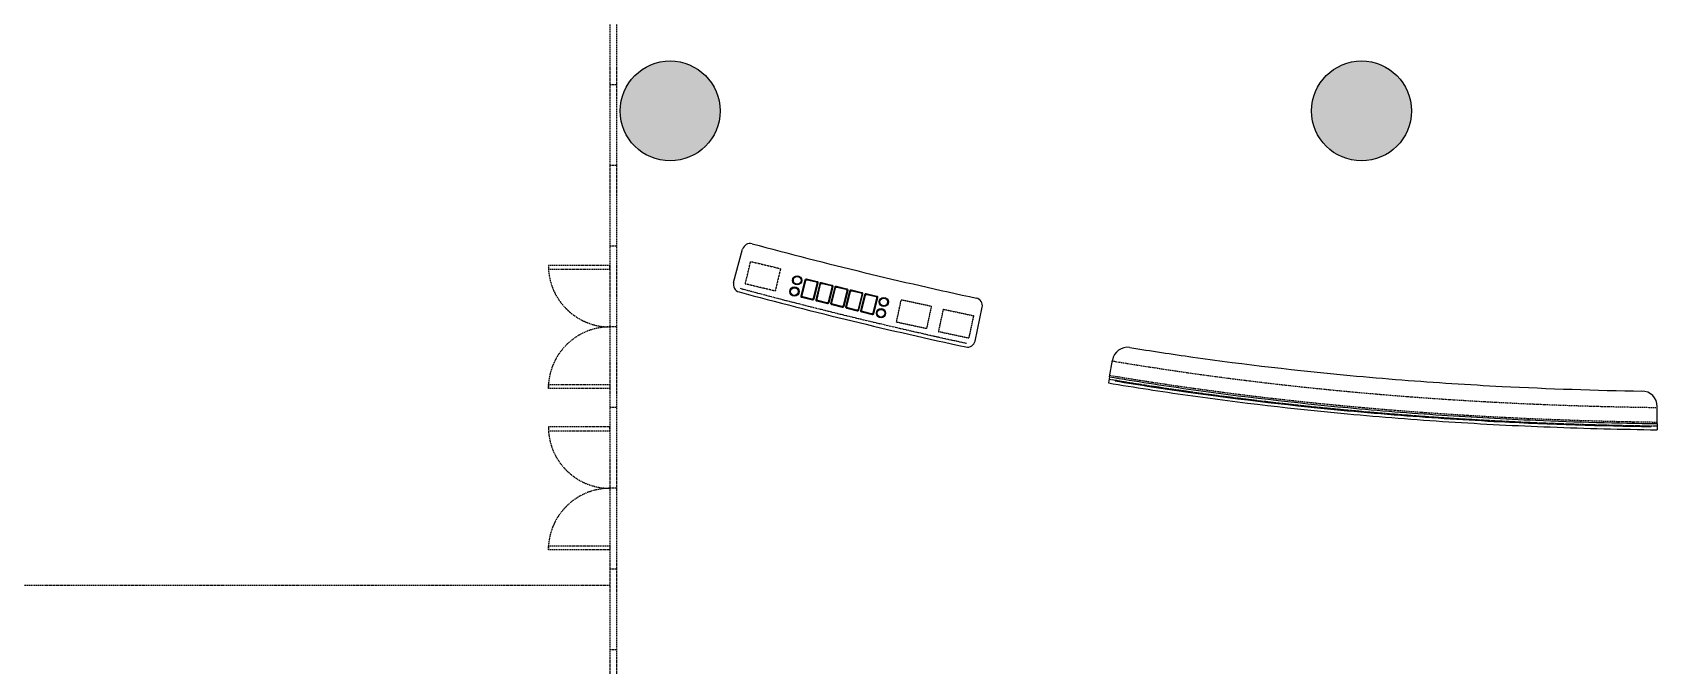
# Model space of a CAD drawing. Header units: millimetres. Extents: x -203861 to 22103, y -44552 to 100121.
# Drawn here: x -110300 to -89147, y 17585 to 25820 of the extents above; entities that cross this region are included whole.
import ezdxf

# ---------------------------------------------------------------- set-up
doc = ezdxf.new("R2010")
doc.units = ezdxf.units.MM
for name, pattern in [('s2097a$0$CENTER', [2, 1.25, -0.25, 0.25, -0.25]), ('s2097a$0$HIDDEN', [0.375, 0.25, -0.125]), ('s2097a$0$HIDDEN2', [4.7625, 3.175, -1.5875])]:
    doc.linetypes.add(name, pattern=pattern)
for name, color, linetype in [('s2097a$0$Hatch', 8, 'Continuous'), ('s2097a$0$LP - Built-in Furn (Low) DN', 2, 'Continuous'), ('s2097a$0$LP - Built-in Furn (Low) UP', 3, 'Continuous'), ('s2097a$0$LP - Screen Partition', 3, 'Continuous'), ('s2097a$0$Structure', 2, 'Continuous')]:
    doc.layers.add(name, color=color, linetype=linetype)

# ---------------------------------------------------------------- blocks, each defined once
blk = doc.blocks.new('s2097a')
at = {"layer": 's2097a$0$Hatch'}
h = blk.add_hatch(color=256, dxfattribs=at)
edge = h.paths.add_edge_path()
edge.add_arc((-101999.9, 24800.1), 650, 0, 360)
h = blk.add_hatch(color=256, dxfattribs=at)
edge = h.paths.add_edge_path()
edge.add_arc((-92999.9, 24800.1), 650, 0, 180)
edge.add_arc((-92999.9, 24800.1), 650, 180, 360)
at = {"layer": 's2097a$0$LP - Built-in Furn (Low) DN', "color": 1}
for points in [[(-101173.7, 22567.7), (-101056, 23002)], [(-98031, 21805.9), (-97936.7, 22246)]]:
    blk.add_lwpolyline(points, dxfattribs=at)
at = {"layer": 's2097a$0$LP - Built-in Furn (Low) DN', "color": 9, "linetype": 's2097a$0$HIDDEN'}
for points in [[(-100951.9, 22841.2), (-100562.8, 22748.5), (-100632.3, 22456.7), (-101021.4, 22549.3)], [(-98990.9, 22344.4), (-98599.7, 22260.6), (-98662.5, 21967.3), (-99053.7, 22051)], [(-98441.7, 22219.9), (-98050.6, 22136.2), (-98113.4, 21842.8), (-98504.5, 21926.5)]]:
    blk.add_lwpolyline(points, close=True, dxfattribs=at)
at = {"layer": 's2097a$0$LP - Built-in Furn (Low) DN', "color": 8}
for points in [[(-100223.9, 22615.1), (-100087.9, 22581.8, -0.4142136), (-100076.9, 22563.6), (-100129.3, 22349.9, -0.4142136), (-100147.4, 22338.9), (-100283.4, 22372.3, -0.4142136), (-100294.4, 22390.4), (-100242.1, 22604.1, -0.4142136)], [(-100216.6, 22603), (-100100, 22574.4, -0.4142136), (-100089, 22556.3), (-100136.6, 22362, -0.4142136), (-100154.8, 22351), (-100271.3, 22379.6, -0.4142136), (-100282.3, 22397.7), (-100234.7, 22592, -0.4142136)], [(-100029.7, 22567.5), (-99893.7, 22534.2, -0.4142136), (-99882.7, 22516), (-99935, 22302.4, -0.4142136), (-99953.2, 22291.4), (-100089.1, 22324.7, -0.4142136), (-100100.1, 22342.8), (-100047.8, 22556.5, -0.4142136)], [(-100022.3, 22555.4), (-99905.8, 22526.8, -0.4142136), (-99894.8, 22508.7), (-99942.4, 22314.5, -0.4142136), (-99960.5, 22303.5), (-100077.1, 22332, -0.4142136), (-100088.1, 22350.1), (-100040.5, 22544.4, -0.4142136)], [(-99835.4, 22519.9), (-99699.4, 22486.6, -0.4142136), (-99688.4, 22468.5), (-99740.8, 22254.8, -0.4142136), (-99758.9, 22243.8), (-99894.9, 22277.1, -0.4142136), (-99905.9, 22295.2), (-99853.5, 22508.9, -0.4142136)], [(-99828.1, 22507.8), (-99711.5, 22479.3, -0.4142136), (-99700.5, 22461.1), (-99748.1, 22266.9, -0.4142136), (-99766.2, 22255.9), (-99882.8, 22284.4, -0.4142136), (-99893.8, 22302.6), (-99846.2, 22496.8, -0.4142136)], [(-99641.1, 22472.3), (-99505.2, 22439, -0.4142136), (-99494.2, 22420.9), (-99546.5, 22207.2, -0.4142136), (-99564.7, 22196.2), (-99700.6, 22229.5, -0.4142136), (-99711.6, 22247.6), (-99659.3, 22461.3, -0.4142136)], [(-99633.8, 22460.2), (-99517.3, 22431.7, -0.4142136), (-99506.3, 22413.5), (-99553.8, 22219.3, -0.4142136), (-99572, 22208.3), (-99688.5, 22236.8, -0.4142136), (-99699.5, 22255), (-99652, 22449.2, -0.4142136)], [(-99446.9, 22424.7), (-99310.9, 22391.4, -0.4142136), (-99299.9, 22373.3), (-99352.3, 22159.6, -0.4142136), (-99370.4, 22148.6), (-99506.4, 22181.9, -0.4142136), (-99517.4, 22200), (-99465, 22413.7, -0.4142136)], [(-99439.6, 22412.6), (-99323, 22384.1, -0.4142136), (-99312, 22365.9), (-99359.6, 22171.7, -0.4142136), (-99377.7, 22160.7), (-99494.3, 22189.2, -0.4142136), (-99505.3, 22207.4), (-99457.7, 22401.6, -0.4142136)]]:
    blk.add_lwpolyline(points, format="xyb", close=True, dxfattribs=at)
at = {"layer": 's2097a$0$LP - Built-in Furn (Low) DN', "color": 8, "linetype": 's2097a$0$HIDDEN'}
for points in [[(-100225.1, 22610.2), (-100089.1, 22576.9, -0.4142136), (-100081.8, 22564.8), (-100134.1, 22351.1, -0.4142136), (-100146.2, 22343.8), (-100282.2, 22377.1, -0.4142136), (-100289.5, 22389.2), (-100237.2, 22602.9, -0.4142136)], [(-100030.9, 22562.6), (-99894.9, 22529.3, -0.4142136), (-99887.5, 22517.2), (-99939.9, 22303.5, -0.4142136), (-99952, 22296.2), (-100088, 22329.5, -0.4142136), (-100095.3, 22341.6), (-100042.9, 22555.3, -0.4142136)], [(-99836.6, 22515), (-99700.6, 22481.7, -0.4142136), (-99693.3, 22469.6), (-99745.6, 22256, -0.4142136), (-99757.7, 22248.6), (-99893.7, 22281.9, -0.4142136), (-99901, 22294), (-99848.7, 22507.7, -0.4142136)], [(-99642.3, 22467.5), (-99506.4, 22434.2, -0.4142136), (-99499, 22422.1), (-99551.4, 22208.4, -0.4142136), (-99563.5, 22201), (-99699.4, 22234.4, -0.4142136), (-99706.8, 22246.4), (-99654.4, 22460.1, -0.4142136)], [(-99448.1, 22419.9), (-99312.1, 22386.6, -0.4142136), (-99304.8, 22374.5), (-99357.1, 22160.8, -0.4142136), (-99369.2, 22153.5), (-99505.2, 22186.8, -0.4142136), (-99512.5, 22198.9), (-99460.2, 22412.5, -0.4142136)]]:
    blk.add_lwpolyline(points, format="xyb", close=True, dxfattribs=at)
at = {"layer": 's2097a$0$LP - Built-in Furn (Low) DN', "color": 8}
for centre, radius in [((-100345.9, 22595.5), 60), ((-100345.9, 22595.5), 50), ((-100381.6, 22449.8), 60), ((-100381.6, 22449.8), 50), ((-99254.4, 22168.7), 60), ((-99254.4, 22168.7), 50), ((-99218.7, 22314.4), 60), ((-99218.7, 22314.4), 50)]:
    blk.add_circle(centre, radius, dxfattribs=at)
at = {"layer": 's2097a$0$LP - Built-in Furn (Low) DN', "color": 8, "linetype": 's2097a$0$HIDDEN'}
for centre in [(-100345.9, 22595.5), (-100381.6, 22449.8), (-99254.4, 22168.7), (-99218.7, 22314.4)]:
    blk.add_circle(centre, 55, dxfattribs=at)
at = {"layer": 's2097a$0$LP - Built-in Furn (Low) DN', "color": 1}
for centre, radius, start, end in [((-100959.5, 22975.8), 100, 74.93443, 164.83876), ((-85407.8, 80750.8), 59731.5, 254.934434, 257.81684), ((-101077.2, 22541.5), 100, 164.83867, 254.93372), ((-85407.8, 80750.8), 60381.5, 254.933719, 257.817555), ((-98034.5, 22266.9), 100, 347.91269, 77.81684), ((-98128.7, 21826.9), 100, 257.81755, 347.9126)]:
    blk.add_arc(centre, radius, start, end, dxfattribs=at)
at = {"layer": 's2097a$0$LP - Built-in Furn (Low) DN', "color": 1, "linetype": 's2097a$0$CENTER', "ltscale": 20}
blk.add_arc((-85407.8, 80750.8), 60331.5, 254.933719, 257.817555, dxfattribs=at)
blk.add_open_spline([(-96287.3, 21311.1), (-95943.9, 21253.5), (-95599.8, 21200.4), (-94565.6, 21054.2), (-93873.7, 20974.1), (-92950.1, 20888.3), (-92719.6, 20868.7), (-92057.6, 20817.1), (-91625.9, 20789.5), (-90513.4, 20732.3), (-89832.2, 20711.1), (-89150.6, 20701.9)], degree=3, knots=[33265.8453747, 33265.8453747, 33265.8453747, 33265.8453747, 34308.6672594, 34308.6672594, 36394.3110288, 36394.3110288, 37087.5535749, 37087.5535749, 38383.9479529, 38383.9479529, 40426.1281995, 40426.1281995, 40426.1281995, 40426.1281995], dxfattribs=at)
at = {"layer": 's2097a$0$LP - Built-in Furn (Low) UP', "color": 1}
for points in [[(-96279.8, 21340.5), (-96243.4, 21557.7)], [(-89150.3, 20731.8), (-89151.2, 20955.8)]]:
    blk.add_lwpolyline(points, dxfattribs=at)
at = {"layer": 's2097a$0$LP - Built-in Furn (Low) UP'}
for points in [[(-96282.3, 21340.7), (-96295.6, 21261.8)], [(-89150.2, 20731.9), (-89151.3, 20651.9)]]:
    blk.add_lwpolyline(points, dxfattribs=at)
at = {"layer": 's2097a$0$LP - Built-in Furn (Low) UP', "color": 1}
for centre, start, end in [((-96046.1, 21524.7), 80.77133, 170.48091), ((-89351.2, 20955), 0, 90)]:
    blk.add_arc(centre, 200, start, end, dxfattribs=at)
for points, knots in [([(-96014.1, 21722.1), (-95741.6, 21677.8), (-95468.6, 21636.4), (-94515.2, 21501.5), (-93832.4, 21422.3), (-92923.7, 21337.8), (-92699.2, 21318.6), (-92040.3, 21267), (-91605.4, 21239), (-90562.3, 21185.5), (-89953.7, 21165.2), (-89344.4, 21154.9)], [33469.3082719, 33469.3082719, 33469.3082719, 33469.3082719, 34305.5684097, 34305.5684097, 36385.0144796, 36385.0144796, 37066.697906, 37066.697906, 38384.6614695, 38384.6614695, 40224.9976835, 40224.9976835, 40224.9976835, 40224.9976835]), ([(-96208.6, 21287.8), (-95891.8, 21235.4), (-95574.4, 21186.7), (-94566.7, 21044.3), (-93874.6, 20964.1), (-92950.7, 20878.3), (-92719.9, 20858.7), (-92058.1, 20807.1), (-91626.7, 20779.5), (-90540.8, 20723.7), (-89886, 20702.8), (-89230.8, 20693)], [33347.1467225, 33347.1467225, 33347.1467225, 33347.1467225, 34308.7363908, 34308.7363908, 36394.5184228, 36394.5184228, 37088.1003557, 37088.1003557, 38383.4211819, 38383.4211819, 40346.2234522, 40346.2234522, 40346.2234522, 40346.2234522])]:
    blk.add_open_spline(points, degree=3, knots=knots, dxfattribs=at)
at = {"layer": 's2097a$0$LP - Built-in Furn (Low) UP', "color": 8, "linetype": 's2097a$0$HIDDEN2', "ltscale": 5}
for points, knots in [([(-96247.6, 21547.8), (-95906.9, 21490.6), (-95565.4, 21438), (-94539, 21292.8), (-93852.1, 21213.2), (-92960.9, 21130.3), (-92757.9, 21112.8), (-92351.7, 21080.5), (-92148.5, 21065.6), (-91538.6, 21024.9), (-91131.7, 21002.8), (-90199.2, 20963.3), (-89673.5, 20949), (-89147.4, 20941.9)], [33265.8453747, 33265.8453747, 33265.8453747, 33265.8453747, 34306.8479667, 34306.8479667, 36388.8531506, 36388.8531506, 37002.463171, 37002.463171, 37616.0731915, 37616.0731915, 38843.2932323, 38843.2932323, 40426.1281995, 40426.1281995, 40426.1281995, 40426.1281995]), ([(-96279, 21360.4), (-95936.2, 21302.9), (-95592.6, 21249.9), (-94560, 21103.9), (-93869.1, 21023.9), (-92947.3, 20938.3), (-92717.6, 20918.7), (-92055.1, 20867.1), (-91622.1, 20839.3), (-90509.8, 20782.3), (-89830.1, 20761), (-89149.9, 20751.9)], [33265.8453747, 33265.8453747, 33265.8453747, 33265.8453747, 34308.3217766, 34308.3217766, 36393.2745802, 36393.2745802, 37084.845641, 37084.845641, 38386.5384873, 38386.5384873, 40426.1281995, 40426.1281995, 40426.1281995, 40426.1281995])]:
    blk.add_open_spline(points, degree=3, knots=knots, dxfattribs=at)
at = {"layer": 's2097a$0$LP - Built-in Furn (Low) UP'}
for points, knots in [([(-96295.6, 21261.8), (-95951.7, 21204.1), (-95607.1, 21151), (-94571.3, 21004.5), (-93878.4, 20924.3), (-92964.5, 20839.4), (-92744.6, 20820.6), (-92304.6, 20786.1), (-92084.5, 20770.3), (-91424, 20727.6), (-90983.4, 20705), (-90079, 20670), (-89615.2, 20658.2), (-89151.3, 20651.9)], [33265.8453747, 33265.8453747, 33265.8453747, 33265.8453747, 34308.9542795, 34308.9542795, 36395.1720891, 36395.1720891, 37055.7187344, 37055.7187344, 37716.2653797, 37716.2653797, 39037.3586703, 39037.3586703, 40426.1281995, 40426.1281995, 40426.1281995, 40426.1281995]), ([(-96282.3, 21340.7), (-95939.4, 21283.2), (-95595.6, 21230.1), (-94562.5, 21084.1), (-93871.3, 21004), (-92975.3, 20920.8), (-92771.7, 20903.2), (-92364.2, 20870.8), (-92160.3, 20855.9), (-91548.6, 20815.1), (-91140.5, 20793), (-90205.2, 20753.3), (-89677.8, 20739), (-89150.2, 20731.9)], [33265.8453747, 33265.8453747, 33265.8453747, 33265.8453747, 34308.2899361, 34308.2899361, 36393.1790589, 36393.1790589, 37006.0182336, 37006.0182336, 37618.8574082, 37618.8574082, 38844.5357575, 38844.5357575, 40426.1281995, 40426.1281995, 40426.1281995, 40426.1281995])]:
    blk.add_open_spline(points, degree=3, knots=knots, dxfattribs=at)
at = {"layer": 's2097a$0$LP - Screen Partition', "color": 1, "linetype": 's2097a$0$HIDDEN2', "ltscale": 5}
for p, q in [((-102784.9, 33680.1), (-102784.9, 16600)), ((-102699.9, 33680.1), (-102699.9, 16600))]:
    blk.add_line(p, q, dxfattribs=at)
at = {"layer": 's2097a$0$LP - Screen Partition', "color": 6, "linetype": 's2097a$0$HIDDEN2', "ltscale": 5}
for points in [[(-102699.9, 25140.1), (-102784.9, 25140.1)], [(-102699.9, 24090.1), (-102784.9, 24090.1)], [(-102699.9, 23040.1), (-102784.9, 23040.1)], [(-102699.9, 21990.1), (-102784.9, 21990.1)], [(-102699.9, 20940.1), (-102784.9, 20940.1)], [(-102699.9, 19890.1), (-102784.9, 19890.1)], [(-102699.9, 18840.1), (-102784.9, 18840.1)], [(-102699.9, 17790.1), (-102784.9, 17790.1)]]:
    blk.add_lwpolyline(points, dxfattribs=at)
at = {"layer": 's2097a$0$LP - Screen Partition', "color": 8, "linetype": 's2097a$0$HIDDEN2', "ltscale": 5}
for points in [[(-102785, 22740.1), (-102785, 22790.1), (-103585, 22790.1), (-103585, 22740.1)], [(-102785, 21240.1), (-102785, 21190.1), (-103585, 21190.1), (-103585, 21240.1)], [(-102784.8, 20640.1), (-102784.8, 20690.1), (-103584.8, 20690.1), (-103584.8, 20640.1)], [(-102784.8, 19140.1), (-102784.8, 19090.1), (-103584.8, 19090.1), (-103584.8, 19140.1)]]:
    blk.add_lwpolyline(points, close=True, dxfattribs=at)
blk.add_lwpolyline([(-102784.9, 18625.1), (-111909.6, 18625.1)], dxfattribs=at)
for centre, start, end in [((-102785, 22790.1), 180, 270), ((-102785, 21190.1), 90, 180), ((-102784.8, 20690.1), 180, 270), ((-102784.8, 19090.1), 90, 180)]:
    blk.add_arc(centre, 800, start, end, dxfattribs=at)
at = {"layer": 's2097a$0$Structure', "linetype": 'Continuous', "const_width": 1}
blk.add_lwpolyline([(-92349.9, 24800.1, 1), (-93649.9, 24800.1, 1)], format="xyb", close=True, dxfattribs=at)
blk.add_lwpolyline([(-92349.9, 24800.1, 1), (-93649.9, 24800.1, 1)], format="xyb", close=True, dxfattribs=at)
at = {"layer": 's2097a$0$Structure', "linetype": 'Continuous'}
for centre in [(-101999.9, 24800.1), (-92999.9, 24800.1)]:
    blk.add_circle(centre, 650, dxfattribs=at)

msp = doc.modelspace()

# ---------------------------------------------------------------- block references
msp.add_blockref('s2097a', (0, 0))

doc.saveas('drawing.dxf')
